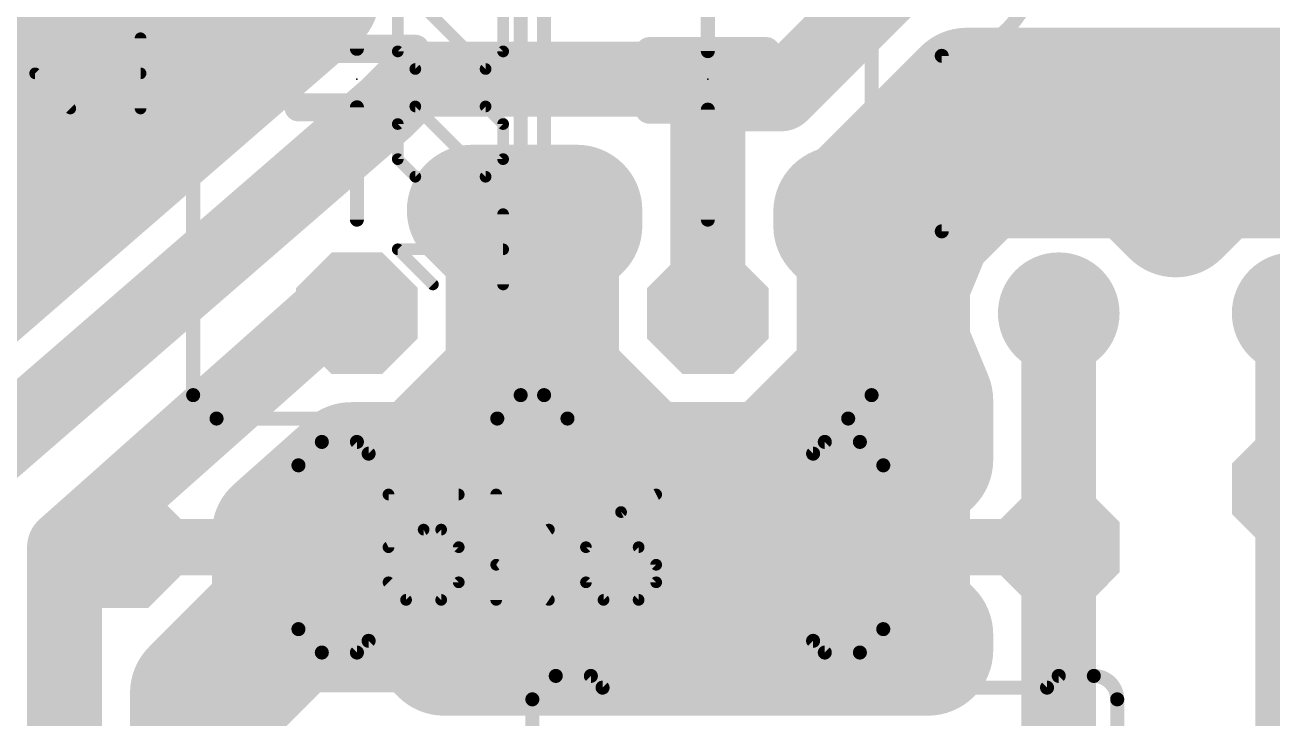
# Model space of a CAD drawing. Extents: x -16.2 to 78.2, y -6.3 to 50.2.
# Drawn here: x 4.65 to 18.19, y 34.34 to 41.86 of the extents above; entities that cross this region are included whole.
import ezdxf

# ---------------------------------------------------------------- set-up
doc = ezdxf.new("R2010")
doc.units = 0
for name, color, linetype in [('16', 175, 'CONTINUOUS'), ('17', 82, 'CONTINUOUS'), ('21', 253, 'CONTINUOUS'), ('23', 7, 'CONTINUOUS'), ('27', 253, 'CONTINUOUS'), ('51', 253, 'CONTINUOUS')]:
    doc.layers.add(name, color=color, linetype=linetype)

# ---------------------------------------------------------------- blocks, each defined once
blk = doc.blocks.new('OCTAGONP')
at = {"const_width": 0.5}
blk.add_lwpolyline([(-0.25, -0.1036), (-0.25, 0.1036), (-0.1036, 0.25), (0.1036, 0.25), (0.25, 0.1036), (0.25, -0.1036), (0.1036, -0.25), (-0.1036, -0.25), (-0.25, -0.1036), (-0.25, 0.1036)], dxfattribs=at)
blk = doc.blocks.new('ROUNDP')
at = {"const_width": 0.5}
blk.add_lwpolyline([(0, -0.25, 1), (0, 0.25, 1), (0, -0.25)], format="xyb", dxfattribs=at)
blk = doc.blocks.new('RECT')
blk.add_solid([(-0.5, -0.5), (0.5, -0.5), (-0.5, 0.5), (0.5, 0.5)])

msp = doc.modelspace()

# ---------------------------------------------------------------- linework, layer by layer
at = {"layer": '16'}
for points, const_width in [([(6.6294, 43.1417), (7.5817, 42.1894)], 1.4224), ([(14.2875, 42.545), (12.8588, 41.1163)], 0.8128), ([(7.5817, 42.1894), (7.7928, 42.1894)], 1.4224), ([(7.6841, 42.0807), (7.6026, 41.9992)], 1.4224), ([(7.7928, 42.1894), (7.6841, 42.0807)], 1.4224), ([(7.6026, 41.9992), (3.0527, 38.0559)], 1.4224), ([(1.7228, 41.2496), (6.7377, 41.2496)], 1.4224), ([(14.0646, 40.3105), (14.8767, 41.1226)], 1.4224), ([(14.8767, 41.1226), (25.3111, 41.1226)], 1.4224), ([(8.5725, 40.9575), (8.89, 41.275)], 0.8128), ([(8.89, 41.275), (11.7475, 41.275)], 0.8128), ([(11.7475, 41.275), (11.9062, 41.1163)], 0.8128), ([(12.8588, 41.1163), (11.9062, 41.1163)], 0.8128), ([(11.9062, 41.1163), (12.065, 40.9575)], 0.8128), ([(3.81, 36.83), (8.5725, 40.9575)], 0.8128), ([(12.065, 40.9575), (12.065, 38.735)], 0.8128), ([(15.5415, 40.4114), (14.9254, 40.1562)], 1.4224), ([(16.2085, 40.4114), (15.5415, 40.4114)], 1.4224), ([(16.8246, 40.1562), (16.2085, 40.4114)], 1.4224), ([(18.0815, 40.4114), (17.4654, 40.1562)], 1.4224), ([(18.7485, 40.4114), (18.0815, 40.4114)], 1.4224), ([(19.3646, 40.1562), (18.7485, 40.4114)], 1.4224), ([(13.6645, 39.9104), (14.0646, 40.3105)], 1.4224), ([(14.9254, 40.1562), (14.4538, 39.6846)], 1.4224), ([(17.145, 39.8358), (16.8246, 40.1562)], 1.4224), ([(17.4654, 40.1562), (17.145, 39.8358)], 1.4224), ([(1.7068, 39.8272), (5.0965, 39.8272)], 1.4224), ([(9.9314, 39.4294), (9.5082, 39.8526)], 1.4224), ([(9.5082, 39.8526), (10.6426, 39.8526)], 1.4224), ([(9.5336, 39.8272), (10.6426, 39.8272)], 1.4224), ([(10.6426, 39.8526), (10.6426, 39.6834)], 1.4224), ([(13.4874, 39.8371), (13.6645, 39.9104)], 1.4224), ([(13.4874, 39.6834), (13.4874, 39.8371)], 1.4224), ([(13.4874, 39.8272), (14.5964, 39.8272)], 1.4224), ([(10.6426, 39.6834), (10.3886, 39.4294)], 1.4224), ([(13.7414, 39.4294), (13.4874, 39.6834)], 1.4224), ([(14.4538, 39.6846), (14.1986, 39.0685)], 1.4224), ([(9.9314, 38.0406), (9.9314, 39.4294)], 1.4224), ([(10.3886, 39.4294), (10.3886, 38.0406)], 1.4224), ([(13.7414, 38.0406), (13.7414, 39.4294)], 1.4224), ([(14.1986, 39.0685), (14.1986, 38.4015)], 1.4224), ([(5.08, 36.195), (7.9375, 38.735)], 0.8128), ([(7.9375, 38.735), (8.255, 38.735)], 0.8128), ([(15.875, 36.195), (15.875, 38.735)], 0.8128), ([(18.415, 38.735), (18.415, 36.83)], 0.8128), ([(9.9314, 38.4048), (10.3886, 38.4048)], 1.4224), ([(13.7414, 38.4048), (14.1986, 38.4048)], 1.4224), ([(14.1986, 38.4015), (14.4526, 37.7883)], 1.4224), ([(8.9494, 37.0586), (9.9314, 38.0406)], 1.4224), ([(10.3886, 38.0406), (11.3706, 37.0586)], 1.4224), ([(12.7594, 37.0586), (13.7414, 38.0406)], 1.4224), ([(14.4526, 37.7883), (14.4526, 37.1434)], 1.4224), ([(14.4526, 37.1434), (14.1986, 36.8894)], 1.4224), ([(7.3914, 36.3465), (8.1925, 37.0586)], 1.4224), ([(8.1068, 36.9824), (14.2916, 36.9824)], 1.4224), ([(8.1925, 37.0586), (8.9494, 37.0586)], 1.4224), ([(11.3706, 37.0586), (12.7594, 37.0586)], 1.4224), ([(14.1986, 36.8894), (14.1986, 35.5006)], 1.4224), ([(18.415, 36.83), (18.415, 33.655)], 0.8128), ([(7.3914, 35.5006), (7.3914, 36.3465)], 1.4224), ([(5.715, 36.195), (5.08, 36.195)], 0.8128), ([(5.08, 36.195), (5.08, 10.795)], 0.8128), ([(15.875, 33.655), (15.875, 36.195)], 0.8128), ([(6.5024, 34.6116), (7.3914, 35.5006)], 1.4224), ([(7.3914, 35.56), (14.1986, 35.56)], 1.4224), ([(14.1986, 35.5006), (14.4526, 35.2466)], 1.4224), ([(7.5606, 35.3314), (6.5786, 34.3494)], 1.4224), ([(8.9494, 35.3314), (7.5606, 35.3314)], 1.4224), ([(9.2034, 35.0774), (8.9494, 35.3314)], 1.4224), ([(14.4526, 35.2466), (14.4526, 35.0774)], 1.4224), ([(14.4526, 35.0774), (9.2034, 35.0774)], 1.4224), ([(6.5024, 11.4285), (6.5024, 34.6116)], 1.4224), ([(6.5786, 34.3494), (6.5786, 32.9606)], 1.4224), ([(6.5024, 34.1376), (6.5786, 34.1376)], 1.4224)]:
    msp.add_lwpolyline(points, dxfattribs=dict(at, const_width=const_width))
for points, const_width in [([(7.5817, 42.545, 1), (7.5817, 41.8338)], 0.7112), ([(7.3302, 41.938, 1), (7.8331, 42.4408)], 0.7112), ([(7.9356, 41.8293, 1), (7.4327, 42.3322)], 0.7112), ([(8.0443, 41.9379, 1), (7.5414, 42.4409)], 0.7112), ([(7.7928, 41.8338, 1), (7.7928, 42.545)], 0.7112), ([(7.4327, 42.3322, 1), (7.9356, 41.8293)], 0.7112), ([(7.8355, 41.7304, 1), (7.3697, 42.2679)], 0.7112), ([(7.3511, 42.2506, 1), (7.854, 41.7477)], 0.7112), ([(6.7377, 40.894, 1), (6.7377, 41.6052)], 0.7112), ([(14.8767, 41.4782, 1), (14.8767, 40.767)], 0.7112), ([(15.1281, 40.8712, 1), (14.6252, 41.374)], 0.7112), ([(8.89, 41.4782, 1), (8.89, 41.0718)], 0.4064), ([(9.0337, 41.1313, 1), (8.7463, 41.4187)], 0.4064), ([(11.8912, 41.4187, 1), (11.6038, 41.1313)], 0.4064), ([(11.7475, 41.0718, 1), (11.7475, 41.4782)], 0.4064), ([(11.9062, 41.3195, 1), (11.9062, 40.913)], 0.4064), ([(12.0499, 41.2599, 1), (11.7626, 40.9726)], 0.4064), ([(11.7626, 40.9726, 1), (12.0499, 41.2599)], 0.4064), ([(12.7151, 41.2599, 1), (13.0024, 40.9726)], 0.4064), ([(12.8588, 40.913, 1), (12.8588, 41.3195)], 0.4064), ([(8.4288, 41.1012, 1), (8.7162, 40.8138)], 0.4064), ([(8.7056, 40.8039, 1), (8.4394, 41.1111)], 0.4064), ([(12.2682, 40.9575, 1), (11.8618, 40.9575)], 0.4064), ([(11.9213, 40.8138, 1), (12.2087, 41.1012)], 0.4064), ([(15.5415, 40.767, 1), (15.5415, 40.0558)], 0.7112), ([(15.6776, 40.0829, 1), (15.4055, 40.7399)], 0.7112), ([(16.3445, 40.7399, 1), (16.0724, 40.0829)], 0.7112), ([(16.2085, 40.0558, 1), (16.2085, 40.767)], 0.7112), ([(18.0815, 40.767, 1), (18.0815, 40.0558)], 0.7112), ([(18.2176, 40.0829, 1), (17.9455, 40.7399)], 0.7112), ([(18.8845, 40.7399, 1), (18.6124, 40.0829)], 0.7112), ([(13.8132, 40.562, 1), (14.316, 40.0591)], 0.7112), ([(14.316, 40.0591, 1), (13.8132, 40.562)], 0.7112), ([(14.7893, 40.4847, 1), (15.0615, 39.8276)], 0.7112), ([(15.1768, 39.9047, 1), (14.6739, 40.4076)], 0.7112), ([(17.0761, 40.4076, 1), (16.5732, 39.9047)], 0.7112), ([(16.6885, 39.8276, 1), (16.9607, 40.4847)], 0.7112), ([(17.3293, 40.4847, 1), (17.6015, 39.8276)], 0.7112), ([(17.7168, 39.9047, 1), (17.2139, 40.4076)], 0.7112), ([(5.0965, 39.4716, 1), (5.0965, 40.1828)], 0.7112), ([(9.7596, 40.104, 1), (9.2567, 39.6012)], 0.7112), ([(9.5082, 40.2082, 1), (9.5082, 39.497)], 0.7112), ([(9.5336, 40.1828, 1), (9.5336, 39.4716)], 0.7112), ([(10.9982, 39.8526, 1), (10.287, 39.8526)], 0.7112), ([(10.6426, 39.497, 1), (10.6426, 40.2082)], 0.7112), ([(10.6426, 39.4716, 1), (10.6426, 40.1828)], 0.7112), ([(13.843, 39.8371, 1), (13.1318, 39.8371)], 0.7112), ([(13.4874, 40.1828, 1), (13.4874, 39.4716)], 0.7112), ([(13.3513, 40.1656, 1), (13.6235, 39.5085)], 0.7112), ([(13.413, 40.1618, 1), (13.9159, 39.6589)], 0.7112), ([(13.8006, 39.5819, 1), (13.5284, 40.2389)], 0.7112), ([(14.5964, 39.4716, 1), (14.5964, 40.1828)], 0.7112), ([(10.894, 39.4319, 1), (10.3912, 39.9348)], 0.7112), ([(13.7388, 39.9348, 1), (13.236, 39.4319)], 0.7112), ([(14.7823, 39.5485, 1), (14.1253, 39.8207)], 0.7112), ([(16.8935, 40.0872, 1), (17.3964, 39.5843)], 0.7112), ([(16.8935, 39.5843, 1), (17.3964, 40.0872)], 0.7112), ([(14.2024, 39.9361, 1), (14.7053, 39.4332)], 0.7112), ([(10.287, 39.4294, 1), (9.5758, 39.4294)], 0.7112), ([(10.7442, 39.4294, 1), (10.033, 39.4294)], 0.7112), ([(14.097, 39.4294, 1), (13.3858, 39.4294)], 0.7112), ([(9.68, 39.1779, 1), (10.1828, 39.6808)], 0.7112), ([(10.1372, 39.6808, 1), (10.64, 39.1779)], 0.7112), ([(10.287, 39.6834, 1), (10.9982, 39.6834)], 0.7112), ([(13.1318, 39.6834, 1), (13.843, 39.6834)], 0.7112), ([(13.49, 39.1779, 1), (13.9928, 39.6808)], 0.7112), ([(14.5542, 39.0685, 1), (13.843, 39.0685)], 0.7112), ([(13.8701, 39.2045, 1), (14.5271, 38.9324)], 0.7112), ([(7.9375, 38.9382, 1), (7.9375, 38.5318)], 0.4064), ([(8.0725, 38.5831, 1), (7.8025, 38.8869)], 0.4064), ([(8.255, 38.5318, 1), (8.255, 38.9382)], 0.4064), ([(16.0782, 38.735, 1), (15.6718, 38.735)], 0.4064), ([(18.6182, 38.735, 1), (18.2118, 38.735)], 0.4064), ([(9.9314, 38.7604, 1), (9.9314, 38.0492)], 0.7112), ([(10.3886, 38.0492, 1), (10.3886, 38.7604)], 0.7112), ([(13.7414, 38.7604, 1), (13.7414, 38.0492)], 0.7112), ([(14.5271, 38.5376, 1), (13.8701, 38.2655)], 0.7112), ([(14.1986, 38.0492, 1), (14.1986, 38.7604)], 0.7112), ([(11.8618, 38.735, 1), (12.2682, 38.735)], 0.4064), ([(10.1828, 37.7892, 1), (9.6799, 38.2921)], 0.7112), ([(10.64, 38.2921, 1), (10.1372, 37.7892)], 0.7112), ([(13.9928, 37.7892, 1), (13.4899, 38.2921)], 0.7112), ([(13.843, 38.4015, 1), (14.5542, 38.4015)], 0.7112), ([(14.8082, 37.7883, 1), (14.097, 37.7883)], 0.7112), ([(9.5758, 38.0406, 1), (10.287, 38.0406)], 0.7112), ([(10.033, 38.0406, 1), (10.7442, 38.0406)], 0.7112), ([(13.3858, 38.0406, 1), (14.097, 38.0406)], 0.7112), ([(14.1241, 37.6522, 1), (14.7811, 37.9244)], 0.7112), ([(14.704, 36.8919, 1), (14.2012, 37.3948)], 0.7112), ([(8.1068, 37.338, 1), (8.1068, 36.6268)], 0.7112), ([(8.1925, 37.4142, 1), (8.1925, 36.703)], 0.7112), ([(8.4288, 36.7928, 1), (7.9563, 37.3244)], 0.7112), ([(8.6979, 37.31, 1), (9.2008, 36.8072)], 0.7112), ([(8.9494, 36.703, 1), (8.9494, 37.4142)], 0.7112), ([(11.3706, 37.4142, 1), (11.3706, 36.703)], 0.7112), ([(11.1192, 36.8072, 1), (11.6221, 37.31)], 0.7112), ([(12.5079, 37.31, 1), (13.0108, 36.8072)], 0.7112), ([(12.7594, 36.703, 1), (12.7594, 37.4142)], 0.7112), ([(14.2916, 36.6268, 1), (14.2916, 37.338)], 0.7112), ([(14.5542, 36.8894, 1), (13.843, 36.8894)], 0.7112), ([(13.9472, 37.1408, 1), (14.45, 36.6379)], 0.7112), ([(14.097, 37.1434, 1), (14.8082, 37.1434)], 0.7112), ([(18.6182, 36.83, 1), (18.2118, 36.83)], 0.4064), ([(7.747, 36.3465, 1), (7.0358, 36.3465)], 0.7112), ([(7.1551, 36.6122, 1), (7.6276, 36.0807)], 0.7112), ([(18.2118, 36.83, 1), (18.6182, 36.83)], 0.4064), ([(5.08, 36.3982, 1), (5.08, 35.9918)], 0.4064), ([(5.2832, 36.195, 1), (4.8768, 36.195)], 0.4064), ([(5.715, 35.9918, 1), (5.715, 36.3982)], 0.4064), ([(16.0782, 36.195, 1), (15.6718, 36.195)], 0.4064), ([(4.945, 36.3469, 1), (5.215, 36.0431)], 0.4064), ([(15.6718, 36.195, 1), (16.0782, 36.195)], 0.4064), ([(7.3914, 35.9156, 1), (7.3914, 35.2044)], 0.7112), ([(7.6428, 35.2492, 1), (7.14, 35.7521)], 0.7112), ([(14.45, 35.7521, 1), (13.9472, 35.2492)], 0.7112), ([(14.1986, 35.2044, 1), (14.1986, 35.9156)], 0.7112), ([(7.5606, 35.687, 1), (7.5606, 34.9758)], 0.7112), ([(7.8121, 35.0799, 1), (7.3092, 35.5828)], 0.7112), ([(9.2008, 35.5828, 1), (8.6979, 35.08)], 0.7112), ([(8.9494, 34.9758, 1), (8.9494, 35.687)], 0.7112), ([(14.8082, 35.2466, 1), (14.097, 35.2466)], 0.7112), ([(7.0358, 35.5006, 1), (7.747, 35.5006)], 0.7112), ([(9.2034, 35.433, 1), (9.2034, 34.7218)], 0.7112), ([(13.843, 35.5006, 1), (14.5542, 35.5006)], 0.7112), ([(14.2012, 34.9952, 1), (14.704, 35.4981)], 0.7112), ([(14.4526, 34.7218, 1), (14.4526, 35.433)], 0.7112), ([(8.9519, 34.826, 1), (9.4548, 35.3288)], 0.7112), ([(14.097, 35.0774, 1), (14.8082, 35.0774)], 0.7112), ([(6.858, 34.6116, 1), (6.1468, 34.6116)], 0.7112), ([(6.251, 34.8631, 1), (6.7538, 34.3602)], 0.7112), ([(6.9342, 34.3494, 1), (6.223, 34.3494)], 0.7112), ([(6.3272, 34.6008, 1), (6.83, 34.0979)], 0.7112), ([(6.5024, 34.4932, 1), (6.5024, 33.782)], 0.7112), ([(6.5786, 33.782, 1), (6.5786, 34.4932)], 0.7112)]:
    msp.add_lwpolyline(points, format="xyb", dxfattribs=dict(at, const_width=const_width))
at = {"layer": '21'}
for points, const_width in [([(6.477, 44.704), (6.477, 37.846)], 0.1524), ([(10.033, 37.846), (10.033, 44.704)], 0.1524), ([(10.287, 44.704), (10.287, 37.846)], 0.1524), ([(13.843, 37.846), (13.843, 44.704)], 0.1524), ([(8.255, 41.6052), (8.255, 42.799)], 0.1524), ([(12.065, 41.5798), (12.065, 42.799)], 0.1524), ([(7.62, 41.6052), (8.255, 41.6052)], 0.3048), ([(8.255, 41.6052), (8.89, 41.6052)], 0.3048), ([(12.065, 41.5798), (11.43, 41.5798)], 0.3048), ([(12.7, 41.5798), (12.065, 41.5798)], 0.3048), ([(14.605, 39.624), (14.605, 41.529)], 0.1524), ([(7.62, 40.9702), (8.255, 40.9702)], 0.3048), ([(8.255, 40.9702), (8.89, 40.9702)], 0.3048), ([(8.255, 40.9702), (8.255, 39.751)], 0.1524), ([(12.065, 40.9448), (11.43, 40.9448)], 0.3048), ([(12.7, 40.9448), (12.065, 40.9448)], 0.3048), ([(12.065, 40.9448), (12.065, 39.751)], 0.1524), ([(14.605, 39.624), (24.765, 39.624)], 0.1524), ([(6.731, 37.592), (9.779, 37.592)], 0.1524), ([(10.541, 37.592), (13.589, 37.592)], 0.1524), ([(7.874, 37.338), (8.255, 37.338)], 0.1524), ([(8.382, 37.211), (8.255, 37.338)], 0.1524), ([(13.208, 37.211), (13.335, 37.338)], 0.1524), ([(13.716, 37.338), (13.335, 37.338)], 0.1524), ([(13.208, 37.211), (8.382, 37.211)], 0.1524), ([(7.62, 35.306), (7.62, 37.084)], 0.1524), ([(13.97, 35.306), (13.97, 37.084)], 0.1524), ([(8.382, 35.179), (8.255, 35.052)], 0.1524), ([(13.208, 35.179), (8.382, 35.179)], 0.1524), ([(13.208, 35.179), (13.335, 35.052)], 0.1524), ([(7.874, 35.052), (8.255, 35.052)], 0.1524), ([(13.716, 35.052), (13.335, 35.052)], 0.1524), ([(10.414, 34.798), (10.795, 34.798)], 0.1524), ([(10.922, 34.671), (10.795, 34.798)], 0.1524), ([(15.748, 34.671), (15.875, 34.798)], 0.1524), ([(16.256, 34.798), (15.875, 34.798)], 0.1524), ([(10.922, 34.671), (15.748, 34.671)], 0.1524), ([(10.16, 34.544), (10.16, 32.766)], 0.1524), ([(16.51, 34.544), (16.51, 32.766)], 0.1524)]:
    msp.add_lwpolyline(points, dxfattribs=dict(at, const_width=const_width))
for points, const_width in [([(14.605, 41.529, 1), (14.605, 43.561)], 0.1524), ([(7.62, 41.6814, 1), (7.62, 41.529)], 0.1524), ([(8.255, 41.6814, 1), (8.255, 41.529)], 0.1524), ([(8.255, 41.529, 1), (8.255, 41.6814)], 0.1524), ([(8.89, 41.529, 1), (8.89, 41.6814)], 0.1524), ([(11.43, 41.656, 1), (11.43, 41.5036)], 0.1524), ([(12.065, 41.656, 1), (12.065, 41.5036)], 0.1524), ([(12.065, 41.5036, 1), (12.065, 41.656)], 0.1524), ([(12.7, 41.5036, 1), (12.7, 41.656)], 0.1524), ([(8.2169, 41.6052, 1), (8.2931, 41.6052)], 0.0762), ([(12.0269, 41.5798, 1), (12.1031, 41.5798)], 0.0762), ([(14.6431, 41.529, 1), (14.5669, 41.529)], 0.0762), ([(14.605, 41.5671, 1), (14.605, 41.4909)], 0.0762), ([(7.62, 41.0464, 1), (7.62, 40.894)], 0.1524), ([(8.255, 41.0464, 1), (8.255, 40.894)], 0.1524), ([(8.255, 40.894, 1), (8.255, 41.0464)], 0.1524), ([(8.2931, 40.9702, 1), (8.2169, 40.9702)], 0.0762), ([(8.89, 40.894, 1), (8.89, 41.0464)], 0.1524), ([(11.43, 41.021, 1), (11.43, 40.8686)], 0.1524), ([(12.065, 41.021, 1), (12.065, 40.8686)], 0.1524), ([(12.065, 40.8686, 1), (12.065, 41.021)], 0.1524), ([(12.7, 40.8686, 1), (12.7, 41.021)], 0.1524), ([(12.1031, 40.9448, 1), (12.0269, 40.9448)], 0.0762), ([(8.2169, 39.751, 1), (8.2931, 39.751)], 0.0762), ([(12.0269, 39.751, 1), (12.1031, 39.751)], 0.0762), ([(14.605, 39.6621, 1), (14.605, 39.5859)], 0.0762), ([(14.5669, 39.624, 1), (14.6431, 39.624)], 0.0762), ([(6.477, 37.846, 0.4142), (6.731, 37.592)], 0.1524), ([(6.5151, 37.846, 1), (6.4389, 37.846)], 0.0762), ([(9.779, 37.592, 0.4142), (10.033, 37.846)], 0.1524), ([(10.0711, 37.846, 1), (9.9949, 37.846)], 0.0762), ([(10.287, 37.846, 0.4142), (10.541, 37.592)], 0.1524), ([(10.3251, 37.846, 1), (10.2489, 37.846)], 0.0762), ([(13.589, 37.592, 0.4142), (13.843, 37.846)], 0.1524), ([(13.8811, 37.846, 1), (13.8049, 37.846)], 0.0762), ([(6.4389, 37.846, 1), (6.5151, 37.846)], 0.0762), ([(9.9949, 37.846, 1), (10.0711, 37.846)], 0.0762), ([(10.2489, 37.846, 1), (10.3251, 37.846)], 0.0762), ([(13.8049, 37.846, 1), (13.8811, 37.846)], 0.0762), ([(6.731, 37.6301, 1), (6.731, 37.5539)], 0.0762), ([(6.731, 37.5539, 1), (6.731, 37.6301)], 0.0762), ([(9.779, 37.6301, 1), (9.779, 37.5539)], 0.0762), ([(9.779, 37.5539, 1), (9.779, 37.6301)], 0.0762), ([(10.541, 37.6301, 1), (10.541, 37.5539)], 0.0762), ([(10.541, 37.5539, 1), (10.541, 37.6301)], 0.0762), ([(13.589, 37.6301, 1), (13.589, 37.5539)], 0.0762), ([(13.589, 37.5539, 1), (13.589, 37.6301)], 0.0762), ([(7.874, 37.338, 0.4142), (7.62, 37.084)], 0.1524), ([(7.874, 37.3761, 1), (7.874, 37.2999)], 0.0762), ([(7.874, 37.2999, 1), (7.874, 37.3761)], 0.0762), ([(8.2819, 37.3649, 1), (8.2281, 37.3111)], 0.0762), ([(8.255, 37.2999, 1), (8.255, 37.3761)], 0.0762), ([(13.335, 37.3761, 1), (13.335, 37.2999)], 0.0762), ([(13.3619, 37.3111, 1), (13.3081, 37.3649)], 0.0762), ([(13.97, 37.084, 0.4142), (13.716, 37.338)], 0.1524), ([(13.716, 37.3761, 1), (13.716, 37.2999)], 0.0762), ([(13.716, 37.2999, 1), (13.716, 37.3761)], 0.0762), ([(8.382, 37.2491, 1), (8.382, 37.1729)], 0.0762), ([(8.3551, 37.1841, 1), (8.4089, 37.2379)], 0.0762), ([(13.1811, 37.2379, 1), (13.2349, 37.1841)], 0.0762), ([(13.208, 37.1729, 1), (13.208, 37.2491)], 0.0762), ([(7.6581, 37.084, 1), (7.5819, 37.084)], 0.0762), ([(7.5819, 37.084, 1), (7.6581, 37.084)], 0.0762), ([(14.0081, 37.084, 1), (13.9319, 37.084)], 0.0762), ([(13.9319, 37.084, 1), (14.0081, 37.084)], 0.0762), ([(7.62, 35.306, 0.4142), (7.874, 35.052)], 0.1524), ([(7.6581, 35.306, 1), (7.5819, 35.306)], 0.0762), ([(7.5819, 35.306, 1), (7.6581, 35.306)], 0.0762), ([(13.716, 35.052, 0.4142), (13.97, 35.306)], 0.1524), ([(14.0081, 35.306, 1), (13.9319, 35.306)], 0.0762), ([(13.9319, 35.306, 1), (14.0081, 35.306)], 0.0762), ([(8.382, 35.2171, 1), (8.382, 35.1409)], 0.0762), ([(8.4089, 35.1521, 1), (8.3551, 35.2059)], 0.0762), ([(13.2349, 35.2059, 1), (13.1811, 35.1521)], 0.0762), ([(13.208, 35.1409, 1), (13.208, 35.2171)], 0.0762), ([(7.874, 35.0901, 1), (7.874, 35.0139)], 0.0762), ([(7.874, 35.0139, 1), (7.874, 35.0901)], 0.0762), ([(8.2281, 35.0789, 1), (8.2819, 35.0251)], 0.0762), ([(8.255, 35.0139, 1), (8.255, 35.0901)], 0.0762), ([(13.335, 35.0901, 1), (13.335, 35.0139)], 0.0762), ([(13.3081, 35.0251, 1), (13.3619, 35.0789)], 0.0762), ([(13.716, 35.0901, 1), (13.716, 35.0139)], 0.0762), ([(13.716, 35.0139, 1), (13.716, 35.0901)], 0.0762), ([(10.414, 34.798, 0.4142), (10.16, 34.544)], 0.1524), ([(10.414, 34.8361, 1), (10.414, 34.7599)], 0.0762), ([(10.414, 34.7599, 1), (10.414, 34.8361)], 0.0762), ([(10.8219, 34.8249, 1), (10.7681, 34.7711)], 0.0762), ([(10.795, 34.7599, 1), (10.795, 34.8361)], 0.0762), ([(15.875, 34.8361, 1), (15.875, 34.7599)], 0.0762), ([(15.9019, 34.7711, 1), (15.8481, 34.8249)], 0.0762), ([(16.51, 34.544, 0.4142), (16.256, 34.798)], 0.1524), ([(16.256, 34.8361, 1), (16.256, 34.7599)], 0.0762), ([(16.256, 34.7599, 1), (16.256, 34.8361)], 0.0762), ([(10.922, 34.7091, 1), (10.922, 34.6329)], 0.0762), ([(10.8951, 34.6441, 1), (10.9489, 34.6979)], 0.0762), ([(15.7211, 34.6979, 1), (15.7749, 34.6441)], 0.0762), ([(15.748, 34.6329, 1), (15.748, 34.7091)], 0.0762), ([(10.1981, 34.544, 1), (10.1219, 34.544)], 0.0762), ([(10.1219, 34.544, 1), (10.1981, 34.544)], 0.0762), ([(16.5481, 34.544, 1), (16.4719, 34.544)], 0.0762), ([(16.4719, 34.544, 1), (16.5481, 34.544)], 0.0762)]:
    msp.add_lwpolyline(points, format="xyb", dxfattribs=dict(at, const_width=const_width))
at = {"layer": '23'}
for p in [(8.255, 41.275), (12.065, 41.275), (10.795, 36.195)]:
    msp.add_point(p, dxfattribs=at)
at = {"layer": '27', "const_width": 0.127}
for points in [[(9.6518, 41.3863), (8.8892, 42.1489)], [(8.6985, 41.577), (8.6985, 41.9583)], [(9.8425, 41.9583), (9.8425, 41.577)], [(5.9055, 40.9575), (5.9055, 41.7202)], [(8.8892, 41.3863), (8.6985, 41.577)], [(9.8425, 41.577), (9.6518, 41.3863)], [(9.6518, 41.3863), (8.8892, 41.3863)], [(5.1429, 40.9575), (4.7615, 41.3388)], [(4.7615, 41.3388), (5.9055, 41.3388)], [(8.6985, 40.7889), (8.8892, 40.9796)], [(8.8892, 40.9796), (9.6518, 40.9796)], [(9.6518, 40.2169), (8.8892, 40.9796)], [(9.6518, 40.9796), (9.8425, 40.7889)], [(8.6985, 40.4076), (8.6985, 40.7889)], [(9.8425, 40.7889), (9.8425, 40.4076)], [(8.8892, 40.2169), (8.6985, 40.4076)], [(9.8425, 40.4076), (9.6518, 40.2169)], [(9.6518, 40.2169), (8.8892, 40.2169)], [(9.8425, 39.0475), (9.8425, 39.8102)], [(9.0799, 39.0475), (8.6985, 39.4288)], [(8.6985, 39.4288), (9.8425, 39.4288)], [(9.3605, 36.7675), (8.5979, 36.7675)], [(8.5979, 36.7675), (8.5979, 36.1955)], [(9.7673, 35.6235), (9.7673, 36.7675)], [(11.5044, 36.7675), (11.1231, 36.5768)], [(11.1231, 36.5768), (10.7418, 36.1955)], [(8.5979, 36.1955), (8.9792, 36.3862)], [(8.9792, 36.3862), (9.1699, 36.3862)], [(9.1699, 36.3862), (9.3605, 36.1955)], [(9.7673, 36.0048), (10.3393, 36.3862)], [(9.3605, 36.1955), (9.3605, 35.8142)], [(10.7418, 36.1955), (10.7418, 35.8142)], [(11.3138, 36.1955), (10.7418, 36.1955)], [(11.5044, 36.0048), (11.3138, 36.1955)], [(10.3393, 35.6235), (9.7673, 36.0048)], [(11.5044, 35.8142), (11.5044, 36.0048)], [(8.7886, 35.6235), (8.5979, 35.8142)], [(9.3605, 35.8142), (9.1699, 35.6235)], [(10.7418, 35.8142), (10.9325, 35.6235)], [(11.3138, 35.6235), (11.5044, 35.8142)], [(9.1699, 35.6235), (8.7886, 35.6235)], [(10.9325, 35.6235), (11.3138, 35.6235)]]:
    msp.add_lwpolyline(points, dxfattribs=at)
at = {"layer": '27', "const_width": 0.0635}
for points in [[(5.9372, 41.7202, 1), (5.8738, 41.7202)], [(8.721, 41.5994, 1), (8.6761, 41.5545)], [(8.6668, 41.577, 1), (8.7303, 41.577)], [(9.8108, 41.577, 1), (9.8743, 41.577)], [(9.865, 41.5545, 1), (9.82, 41.5994)], [(8.8892, 41.418, 1), (8.8892, 41.3545)], [(8.8667, 41.3638, 1), (8.9116, 41.4087)], [(9.6294, 41.4087, 1), (9.6743, 41.3638)], [(9.6294, 41.3638, 1), (9.6743, 41.4087)], [(9.6518, 41.3545, 1), (9.6518, 41.418)], [(4.7615, 41.3706, 1), (4.7615, 41.3071)], [(4.784, 41.3613, 1), (4.7391, 41.3164)], [(5.9055, 41.3071, 1), (5.9055, 41.3706)], [(8.8892, 41.0113, 1), (8.8892, 40.9478)], [(8.9116, 41.002, 1), (8.8667, 40.9571)], [(8.9116, 40.9571, 1), (8.8667, 41.002)], [(9.6743, 41.002, 1), (9.6294, 40.9571)], [(9.6518, 40.9478, 1), (9.6518, 41.0113)], [(5.1204, 40.935, 1), (5.1653, 40.98)], [(5.8738, 40.9575, 1), (5.9372, 40.9575)], [(8.7303, 40.7889, 1), (8.6668, 40.7889)], [(8.6761, 40.8113, 1), (8.721, 40.7664)], [(9.8743, 40.7889, 1), (9.8108, 40.7889)], [(9.82, 40.7664, 1), (9.865, 40.8113)], [(8.721, 40.43, 1), (8.6761, 40.3851)], [(8.6668, 40.4076, 1), (8.7303, 40.4076)], [(9.8108, 40.4076, 1), (9.8743, 40.4076)], [(9.865, 40.3851, 1), (9.82, 40.43)], [(8.8892, 40.2487, 1), (8.8892, 40.1852)], [(8.8667, 40.1944, 1), (8.9116, 40.2394)], [(9.6294, 40.2394, 1), (9.6743, 40.1944)], [(9.6294, 40.1944, 1), (9.6743, 40.2394)], [(9.6518, 40.1852, 1), (9.6518, 40.2487)], [(9.8743, 39.8102, 1), (9.8108, 39.8102)], [(8.6985, 39.4606, 1), (8.6985, 39.3971)], [(8.721, 39.4513, 1), (8.6761, 39.4064)], [(9.8425, 39.3971, 1), (9.8425, 39.4606)], [(9.0574, 39.0251, 1), (9.1023, 39.07)], [(9.8108, 39.0475, 1), (9.8743, 39.0475)], [(8.5979, 36.7992, 1), (8.5979, 36.7357)], [(8.6297, 36.7675, 1), (8.5662, 36.7675)], [(9.3605, 36.7357, 1), (9.3605, 36.7992)], [(9.799, 36.7675, 1), (9.7355, 36.7675)], [(11.5186, 36.7391, 1), (11.4902, 36.7959)], [(11.1089, 36.6052, 1), (11.1373, 36.5484)], [(11.1456, 36.5544, 1), (11.1007, 36.5993)], [(8.9792, 36.4179, 1), (8.9792, 36.3544)], [(8.9934, 36.3578, 1), (8.965, 36.4145)], [(9.1923, 36.4086, 1), (9.1474, 36.3637)], [(9.1699, 36.3544, 1), (9.1699, 36.4179)], [(10.3569, 36.3597, 1), (10.3217, 36.4126)], [(8.5837, 36.2239, 1), (8.6121, 36.1671)], [(8.5662, 36.1955, 1), (8.6297, 36.1955)], [(9.3923, 36.1955, 1), (9.3288, 36.1955)], [(9.3381, 36.173, 1), (9.383, 36.2179)], [(10.7735, 36.1955, 1), (10.71, 36.1955)], [(10.7418, 36.2272, 1), (10.7418, 36.1637)], [(10.7193, 36.2179, 1), (10.7642, 36.173)], [(11.3362, 36.2179, 1), (11.2913, 36.173)], [(11.3138, 36.1637, 1), (11.3138, 36.2272)], [(9.7849, 36.0312, 1), (9.7497, 35.9784)], [(9.7497, 36.0312, 1), (9.7849, 35.9784)], [(11.5362, 36.0048, 1), (11.4727, 36.0048)], [(11.482, 35.9824, 1), (11.5269, 36.0273)], [(8.6204, 35.8366, 1), (8.5754, 35.7917)], [(9.3288, 35.8142, 1), (9.3923, 35.8142)], [(9.383, 35.7917, 1), (9.3381, 35.8366)], [(10.7642, 35.8366, 1), (10.7193, 35.7917)], [(10.71, 35.8142, 1), (10.7735, 35.8142)], [(11.4727, 35.8142, 1), (11.5362, 35.8142)], [(11.5269, 35.7917, 1), (11.482, 35.8366)], [(8.7886, 35.6553, 1), (8.7886, 35.5917)], [(8.7661, 35.601, 1), (8.811, 35.646)], [(9.1474, 35.646, 1), (9.1923, 35.601)], [(9.1699, 35.5917, 1), (9.1699, 35.6553)], [(9.7355, 35.6235, 1), (9.799, 35.6235)], [(10.3217, 35.5971, 1), (10.3569, 35.6499)], [(10.9325, 35.6553, 1), (10.9325, 35.5917)], [(10.91, 35.601, 1), (10.9549, 35.646)], [(11.2913, 35.646, 1), (11.3362, 35.601)], [(11.3138, 35.5917, 1), (11.3138, 35.6553)]]:
    msp.add_lwpolyline(points, format="xyb", dxfattribs=at)
at = {"layer": '51', "const_width": 0.6096}
for points in [[(18.415, 36.83), (19.431, 36.83)], [(5.715, 36.195), (6.731, 36.195)], [(15.875, 36.195), (14.859, 36.195)]]:
    msp.add_lwpolyline(points, dxfattribs=at)
at = {"layer": '51', "const_width": 0.3048}
for points in [[(18.415, 36.9824, 1), (18.415, 36.6776)], [(5.715, 36.3474, 1), (5.715, 36.0426)], [(6.731, 36.0426, 1), (6.731, 36.3474)], [(14.859, 36.3474, 1), (14.859, 36.0426)], [(15.875, 36.0426, 1), (15.875, 36.3474)]]:
    msp.add_lwpolyline(points, format="xyb", dxfattribs=at)

# ---------------------------------------------------------------- block references
at = {"layer": '17', "xscale": 1.3208, "yscale": 1.3208}
for name, p, rotation in [('OCTAGONP', (8.255, 38.735), 90), ('OCTAGONP', (8.255, 38.735), 90), ('OCTAGONP', (12.065, 38.735), 270), ('OCTAGONP', (12.065, 38.735), 270), ('ROUNDP', (15.875, 38.735), 90), ('ROUNDP', (15.875, 38.735), 90), ('ROUNDP', (18.415, 38.735), 90), ('ROUNDP', (18.415, 38.735), 90), ('OCTAGONP', (18.415, 36.83), 180), ('OCTAGONP', (18.415, 36.83), 180)]:
    msp.add_blockref(name, p, dxfattribs=dict(at, rotation=rotation))
for p in [(5.715, 36.195), (5.715, 36.195), (15.875, 36.195), (15.875, 36.195)]:
    msp.add_blockref('OCTAGONP', p, dxfattribs=at)
at = {"layer": '21', "xscale": 0.8636, "yscale": 0.6096}
for p in [(7.1882, 36.195), (14.4018, 36.195)]:
    msp.add_blockref('RECT', p, dxfattribs=at)

doc.saveas('drawing.dxf')
